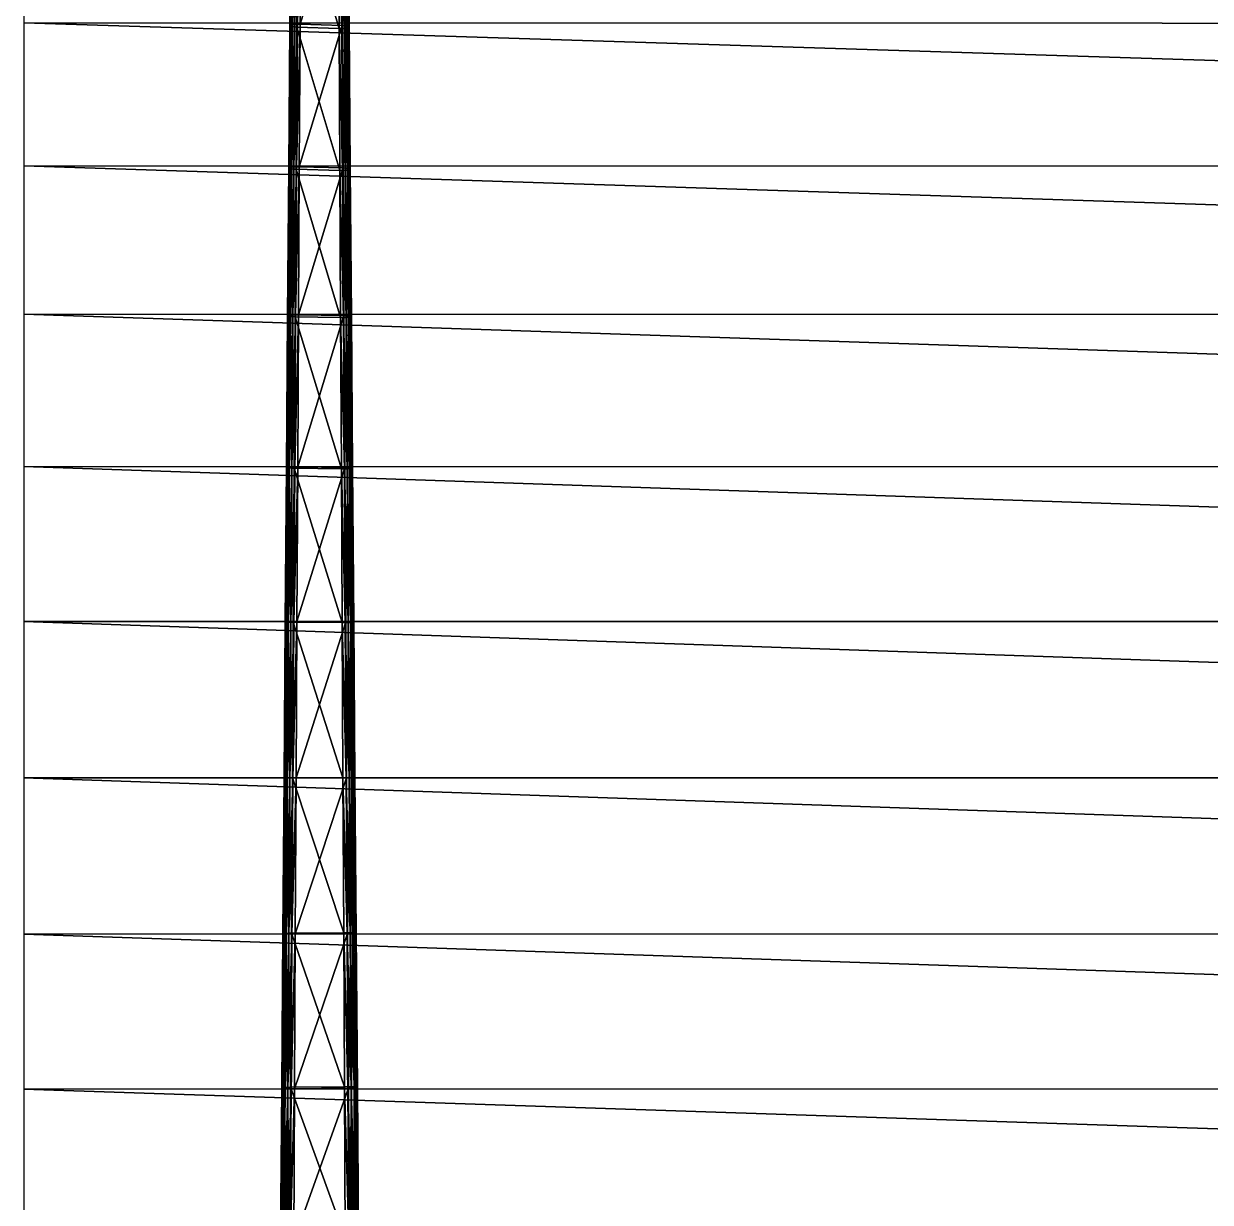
# Model space of a CAD drawing. Header units: inches. Extents: x -3.31 to 3.34, y -4.01 to 4.01.
# Drawn here: x -3.307 to -1.575, y 1.43 to 3.151 of the extents above; entities that cross this region are included whole.
import ezdxf

# ---------------------------------------------------------------- set-up
doc = ezdxf.new("R2010")
doc.units = ezdxf.units.IN
doc.header["$MEASUREMENT"] = 0
doc.layers.get('0').update_dxf_attribs({"color": 234, "true_color": 0xb11a58})

msp = doc.modelspace()

# ---------------------------------------------------------------- meshes
at = {"color": 154, "true_color": 0x1c59b1}
mesh = msp.add_polyface(dxfattribs=at)
corners = [(-3.3069, -4.0116, 3.8572), (-3.3069, -2.9433, 4.1809), (-3.3069, -1.1558, 4.1866), (-3.3069, -0.7468, 4.1121), (-3.3069, -0.5585, 4.0633), (-3.3069, -0.2236, 3.9421), (-3.3069, -3.1521, 4.1461), (-3.3069, -2.05, 4.2444), (-3.3069, -1.8217, 4.2414), (-3.3069, -1.3727, 4.2125), (-3.3069, -0.9466, 4.1532), (-3.3069, -0.3835, 4.0067), (3.3407, -1.5963, 2.8948), (3.3407, -2.2779, 2.9053), (3.3407, -2.5037, 2.8937), (3.3407, -2.7257, 2.8745), (3.3407, -3.7092, 2.665), (3.3407, -3.8672, 2.6002), (3.3407, -4.0072, 2.5279), (3.3407, -0.9495, 2.8161), (3.3407, -1.8222, 2.9058), (3.3407, -3.5358, 2.7221), (-3.3069, -0.1524, 3.9059), (3.3407, -0.1606, 2.5686), (-3.3069, 4.0116, 3.8572), (-3.3069, 3.7125, 3.9958), (-3.3069, 3.5386, 4.0536), (-3.3069, 2.9433, 4.1809), (-3.3069, 0.7468, 4.1121), (-3.3069, 3.3512, 4.1036), (-3.3069, 2.7268, 4.2082), (-3.3069, 2.05, 4.2444), (-3.3069, 1.8217, 4.2414), (-3.3069, 1.5953, 4.2307), (-3.3069, 0.3835, 4.0067), (3.3407, 0.231, 2.6046), (3.3407, 1.158, 2.8499), (3.3407, 1.5963, 2.8948), (3.3407, 2.0501, 2.9094), (3.3407, 2.5037, 2.8937), (3.3407, 2.7257, 2.8745), (3.3407, 2.9418, 2.8478), (3.3407, 3.3488, 2.7716), (3.3407, 3.7092, 2.665), (3.3407, 3.8672, 2.6002), (3.3407, 4.0072, 2.5279), (3.3407, 0.3895, 2.669), (3.3407, 0.5633, 2.7257), (3.3407, 0.7506, 2.7747), (3.3407, 0.9495, 2.8161), (3.3407, 1.8222, 2.9058), (-3.3069, 0.1524, 3.9059), (3.3407, 0.1606, 2.5686), (-3.3069, -3.871, 3.9303), (-3.3069, -3.7125, 3.9958), (-3.3069, -3.5386, 4.0536), (-3.3069, -3.3512, 4.1036), (3.3407, -3.3488, 2.7716), (3.3407, -3.1501, 2.8135), (3.3407, -2.9418, 2.8478), (-3.3069, -2.7268, 4.2082), (-3.3069, -2.5045, 4.2278), (-3.3069, -2.2782, 4.2399), (3.3407, -2.0501, 2.9094), (-3.3069, -1.5953, 4.2307), (3.3407, -1.3743, 2.8761), (3.3407, -1.158, 2.8499), (3.3407, -0.7506, 2.7747), (3.3407, -0.5633, 2.7257), (3.3407, -0.3895, 2.669), (3.3407, -0.231, 2.6046), (-3.3069, 3.871, 3.9303), (3.3407, 3.5358, 2.7221), (-3.3069, 3.1521, 4.1461), (3.3407, 3.1501, 2.8135), (-3.3069, 2.5045, 4.2278), (-3.3069, 2.2782, 4.2399), (3.3407, 2.2779, 2.9053), (-3.3069, 1.3727, 4.2125), (3.3407, 1.3743, 2.8761), (-3.3069, 1.1558, 4.1866), (-3.3069, 0.9466, 4.1532), (-3.3069, 0.5585, 4.0633), (-3.3069, 0.2236, 3.9421)]
mesh.append_faces([[corners[k] for k in face] for face in [(17, 53, 0, 17), (0, 18, 17, 0), (16, 54, 53, 16), (53, 17, 16, 53), (21, 55, 54, 21), (54, 16, 21, 54), (57, 56, 55, 57), (55, 21, 57, 55), (58, 6, 56, 58), (56, 57, 58, 56), (59, 1, 6, 59), (6, 58, 59, 6), (15, 60, 1, 15), (1, 59, 15, 1), (14, 61, 60, 14), (60, 15, 14, 60), (13, 62, 61, 13), (61, 14, 13, 61), (63, 7, 62, 63), (62, 13, 63, 62), (20, 8, 7, 20), (7, 63, 20, 7), (12, 64, 8, 12), (8, 20, 12, 8), (65, 9, 64, 65), (64, 12, 65, 64), (66, 2, 9, 66), (9, 65, 66, 9), (19, 10, 2, 19), (2, 66, 19, 2), (67, 3, 10, 67), (10, 19, 67, 10), (68, 4, 3, 68), (3, 67, 68, 3), (69, 11, 4, 69), (4, 68, 69, 4), (70, 5, 11, 70), (11, 69, 70, 11), (23, 22, 5, 23), (5, 70, 23, 5), (44, 45, 24, 44), (24, 71, 44, 24), (43, 44, 71, 43), (71, 25, 43, 71), (72, 43, 25, 72), (25, 26, 72, 25), (42, 72, 26, 42), (26, 29, 42, 26), (74, 42, 29, 74), (29, 73, 74, 29), (41, 74, 73, 41), (73, 27, 41, 73), (40, 41, 27, 40), (27, 30, 40, 27), (39, 40, 30, 39), (30, 75, 39, 30), (77, 39, 75, 77), (75, 76, 77, 75), (38, 77, 76, 38), (76, 31, 38, 76), (50, 38, 31, 50), (31, 32, 50, 31), (37, 50, 32, 37), (32, 33, 37, 32), (79, 37, 33, 79), (33, 78, 79, 33), (36, 79, 78, 36), (78, 80, 36, 78), (49, 36, 80, 49), (80, 81, 49, 80), (48, 49, 81, 48), (81, 28, 48, 81), (47, 48, 28, 47), (28, 82, 47, 28), (46, 47, 82, 46), (82, 34, 46, 82), (35, 46, 34, 35), (34, 83, 35, 34), (52, 35, 83, 52), (83, 51, 52, 83)]], dxfattribs={"vtx2": -1, "vtx3": -1, "color": 154})
at = {"color": 61, "true_color": 0xd6e499}
mesh = msp.add_polyface(dxfattribs=at)
corners = [(-2.8373, 3.3418, 3.9874), (-2.8351, 3.3424, 3.9903), (-2.8334, 3.1449, 4.031), (-2.8338, 3.3433, 3.9937), (-2.8321, 3.1456, 4.0346), (-2.8337, 3.3441, 3.9974), (-2.832, 3.1463, 4.0384), (-2.8348, 3.3449, 4.0009), (-2.8331, 3.147, 4.0421), (-2.8369, 3.3456, 4.0039), (-2.8353, 3.1476, 4.0453), (-2.8399, 3.3462, 4.0061), (-2.8384, 3.148, 4.0476), (-2.8435, 3.3464, 4.0073), (-2.8421, 3.1483, 4.0489), (-2.844, 3.341, 3.9843), (-2.8478, 3.341, 3.9843), (-2.8489, 3.5266, 3.9365), (-2.8404, 3.3413, 3.9853), (-2.8453, 3.5265, 3.9364), (-2.8419, 3.5268, 3.9374), (-2.8389, 3.5274, 3.9394), (-2.8367, 3.5282, 3.9421), (-2.8355, 3.5292, 3.9454), (-2.8354, 3.5302, 3.9488), (-2.8365, 3.5311, 3.9521), (-2.8385, 3.532, 3.955), (-2.9062, 3.3489, 4.0179), (-2.9098, 3.3487, 4.0169), (-2.9113, 3.1501, 4.059), (-2.9129, 3.3482, 4.0148), (-2.9145, 3.1497, 4.0568), (-2.9152, 3.3475, 4.0119), (-2.9169, 3.1492, 4.0537), (-2.9164, 3.3467, 4.0085), (-2.9182, 3.1485, 4.0501), (-2.9165, 3.3459, 4.0048), (-2.9183, 3.1478, 4.0462), (-2.9155, 3.345, 4.0013), (-2.9171, 3.1471, 4.0426), (-2.9133, 3.3443, 3.9983), (-2.9149, 3.1465, 4.0394), (-2.9103, 3.3438, 3.9961), (-2.9118, 3.1461, 4.0371), (-2.9148, 3.5322, 3.9558), (-2.9138, 3.5313, 3.9525), (-2.9117, 3.5304, 3.9497), (-2.9025, 3.3489, 4.0178), (-2.9036, 3.1503, 4.06), (-2.9068, 3.3435, 3.9949), (-2.8466, 3.1438, 4.0247), (-2.9055, 3.5295, 3.9465), (-2.9075, 3.1503, 4.0601), (-2.9081, 3.1458, 4.0358), (-2.9089, 3.5298, 3.9476)]
mesh.append_faces([[corners[k] for k in face] for face in [(0, 1, 2, 0), (1, 3, 4, 1), (3, 5, 6, 3), (5, 7, 8, 5), (7, 9, 10, 7), (9, 11, 12, 9), (11, 13, 14, 11), (15, 16, 17, 15), (18, 15, 19, 18), (0, 18, 20, 0), (1, 0, 21, 1), (3, 1, 22, 3), (5, 3, 23, 5), (7, 5, 24, 7), (9, 7, 25, 9), (11, 9, 26, 11), (27, 28, 29, 27), (28, 30, 31, 28), (30, 32, 33, 30), (32, 34, 35, 32), (34, 36, 37, 34), (36, 38, 39, 36), (38, 40, 41, 38), (40, 42, 43, 40), (38, 36, 44, 38), (40, 38, 45, 40), (42, 40, 46, 42), (13, 47, 48, 13), (49, 16, 50, 49), (16, 49, 51, 16), (47, 27, 52, 47), (42, 49, 53, 42), (49, 42, 54, 49)]], dxfattribs={"vtx2": -1, "vtx3": -1, "color": 61})
mesh = msp.add_polyface(dxfattribs=at)
corners = [(-2.8384, 3.148, 4.0476), (-2.8421, 3.1483, 4.0489), (-2.8408, 2.9403, 4.083), (-2.8478, 3.341, 3.9843), (-2.844, 3.341, 3.9843), (-2.8427, 3.1438, 4.0246), (-2.8466, 3.1438, 4.0247), (-2.8404, 3.3413, 3.9853), (-2.839, 3.144, 4.0257), (-2.8373, 3.3418, 3.9874), (-2.8358, 3.1444, 4.0279), (-2.8334, 3.1449, 4.031), (-2.8321, 3.1456, 4.0346), (-2.8351, 3.3424, 3.9903), (-2.832, 3.1463, 4.0384), (-2.8338, 3.3433, 3.9937), (-2.8331, 3.147, 4.0421), (-2.8337, 3.3441, 3.9974), (-2.8353, 3.1476, 4.0453), (-2.8348, 3.3449, 4.0009), (-2.8369, 3.3456, 4.0039), (-2.8399, 3.3462, 4.0061), (-2.9075, 3.1503, 4.0601), (-2.9113, 3.1501, 4.059), (-2.9127, 2.9418, 4.0935), (-2.9145, 3.1497, 4.0568), (-2.9161, 2.9415, 4.0912), (-2.9169, 3.1492, 4.0537), (-2.9185, 2.9411, 4.088), (-2.9182, 3.1485, 4.0501), (-2.9199, 2.9405, 4.0842), (-2.9183, 3.1478, 4.0462), (-2.92, 2.9399, 4.0802), (-2.9062, 3.3489, 4.0179), (-2.9098, 3.3487, 4.0169), (-2.9129, 3.3482, 4.0148), (-2.9152, 3.3475, 4.0119), (-2.9164, 3.3467, 4.0085), (-2.9171, 3.1471, 4.0426), (-2.9165, 3.3459, 4.0048), (-2.9149, 3.1465, 4.0394), (-2.9155, 3.345, 4.0013), (-2.9118, 3.1461, 4.0371), (-2.9133, 3.3443, 3.9983), (-2.9036, 3.1503, 4.06), (-2.9048, 2.942, 4.0945), (-2.8435, 3.3464, 4.0073), (-2.9081, 3.1458, 4.0358), (-2.9068, 3.3435, 3.9949), (-2.9088, 2.942, 4.0946), (-2.9025, 3.3489, 4.0178), (-2.9103, 3.3438, 3.9961)]
mesh.append_faces([[corners[k] for k in face] for face in [(0, 1, 2, 0), (3, 4, 5, 3), (5, 6, 3, 5), (4, 7, 8, 4), (8, 5, 4, 8), (7, 9, 10, 7), (10, 8, 7, 10), (11, 10, 9, 11), (12, 11, 13, 12), (14, 12, 15, 14), (16, 14, 17, 16), (18, 16, 19, 18), (0, 18, 20, 0), (1, 0, 21, 1), (22, 23, 24, 22), (23, 25, 26, 23), (25, 27, 28, 25), (27, 29, 30, 27), (29, 31, 32, 29), (23, 22, 33, 23), (25, 23, 34, 25), (27, 25, 35, 27), (29, 27, 36, 29), (31, 29, 37, 31), (38, 31, 39, 38), (40, 38, 41, 40), (42, 40, 43, 42), (1, 44, 45, 1), (44, 1, 46, 44), (6, 47, 48, 6), (44, 22, 49, 44), (22, 44, 50, 22), (47, 42, 51, 47)]], dxfattribs={"vtx2": -1, "vtx3": -1, "color": 61})
mesh = msp.add_polyface(dxfattribs=at)
corners = [(-2.8455, 2.9367, 4.0576), (-2.8414, 2.9367, 4.0575), (-2.8401, 2.7219, 4.083), (-2.8375, 2.9369, 4.0587), (-2.8361, 2.722, 4.0842), (-2.8342, 2.9372, 4.061), (-2.8326, 2.7222, 4.0866), (-2.8317, 2.9377, 4.0642), (-2.8301, 2.7226, 4.0899), (-2.8304, 2.9382, 4.068), (-2.8286, 2.723, 4.0939), (-2.8303, 2.9388, 4.072), (-2.8285, 2.7234, 4.0981), (-2.8314, 2.9393, 4.0759), (-2.8298, 2.7238, 4.1021), (-2.8337, 2.9398, 4.0792), (-2.8322, 2.7242, 4.1056), (-2.837, 2.9401, 4.0816), (-2.8355, 2.7245, 4.1081), (-2.8408, 2.9403, 4.083), (-2.8395, 2.7246, 4.1095), (-2.8466, 3.1438, 4.0247), (-2.8427, 3.1438, 4.0246), (-2.839, 3.144, 4.0257), (-2.9088, 2.942, 4.0946), (-2.9127, 2.9418, 4.0935), (-2.9142, 2.7257, 4.1205), (-2.9101, 2.7259, 4.1217), (-2.9161, 2.9415, 4.0912), (-2.9176, 2.7255, 4.1181), (-2.9185, 2.9411, 4.088), (-2.9202, 2.7251, 4.1148), (-2.9199, 2.9405, 4.0842), (-2.9216, 2.7247, 4.1108), (-2.92, 2.9399, 4.0802), (-2.9217, 2.7243, 4.1066), (-2.9188, 2.9394, 4.0763), (-2.9205, 2.7239, 4.1026), (-2.9165, 2.9389, 4.073), (-2.9181, 2.7235, 4.0991), (-2.9133, 2.9386, 4.0706), (-2.9147, 2.7233, 4.0966), (-2.9048, 2.942, 4.0945), (-2.9059, 2.7258, 4.1216), (-2.9094, 2.9384, 4.0692), (-2.8444, 2.7219, 4.0831), (-2.9108, 2.7231, 4.0952)]
mesh.append_faces([[corners[k] for k in face] for face in [(0, 1, 2, 0), (1, 3, 4, 1), (3, 5, 6, 3), (5, 7, 8, 5), (7, 9, 10, 7), (9, 11, 12, 9), (11, 13, 14, 11), (13, 15, 16, 13), (15, 17, 18, 15), (17, 19, 20, 17), (1, 0, 21, 1), (3, 1, 22, 3), (5, 3, 23, 5), (24, 25, 26, 24), (26, 27, 24, 26), (25, 28, 29, 25), (29, 26, 25, 29), (28, 30, 31, 28), (31, 29, 28, 31), (30, 32, 33, 30), (33, 31, 30, 33), (32, 34, 35, 32), (35, 33, 32, 35), (34, 36, 37, 34), (36, 38, 39, 36), (38, 40, 41, 38), (19, 42, 43, 19), (43, 20, 19, 43), (44, 0, 45, 44), (42, 24, 27, 42), (27, 43, 42, 27), (40, 44, 46, 40)]], dxfattribs={"vtx2": -1, "vtx3": -1, "color": 61})
mesh = msp.add_polyface(dxfattribs=at)
corners = [(-2.8466, 3.1438, 4.0247), (-2.8427, 3.1438, 4.0246), (-2.8414, 2.9367, 4.0575), (-2.839, 3.144, 4.0257), (-2.8375, 2.9369, 4.0587), (-2.8358, 3.1444, 4.0279), (-2.8342, 2.9372, 4.061), (-2.8334, 3.1449, 4.031), (-2.8317, 2.9377, 4.0642), (-2.8321, 3.1456, 4.0346), (-2.8304, 2.9382, 4.068), (-2.832, 3.1463, 4.0384), (-2.8303, 2.9388, 4.072), (-2.8331, 3.147, 4.0421), (-2.8314, 2.9393, 4.0759), (-2.8353, 3.1476, 4.0453), (-2.8337, 2.9398, 4.0792), (-2.8384, 3.148, 4.0476), (-2.837, 2.9401, 4.0816), (-2.8408, 2.9403, 4.083), (-2.9127, 2.9418, 4.0935), (-2.9088, 2.942, 4.0946), (-2.9075, 3.1503, 4.0601), (-2.9161, 2.9415, 4.0912), (-2.9113, 3.1501, 4.059), (-2.9185, 2.9411, 4.088), (-2.9145, 3.1497, 4.0568), (-2.9199, 2.9405, 4.0842), (-2.9169, 3.1492, 4.0537), (-2.92, 2.9399, 4.0802), (-2.9182, 3.1485, 4.0501), (-2.9183, 3.1478, 4.0462), (-2.9171, 3.1471, 4.0426), (-2.9188, 2.9394, 4.0763), (-2.9149, 3.1465, 4.0394), (-2.9165, 2.9389, 4.073), (-2.9118, 3.1461, 4.0371), (-2.9133, 2.9386, 4.0706), (-2.9048, 2.942, 4.0945), (-2.8421, 3.1483, 4.0489), (-2.9081, 3.1458, 4.0358), (-2.8455, 2.9367, 4.0576), (-2.9094, 2.9384, 4.0692), (-2.9036, 3.1503, 4.06)]
mesh.append_faces([[corners[k] for k in face] for face in [(0, 1, 2, 0), (1, 3, 4, 1), (3, 5, 6, 3), (5, 7, 8, 5), (8, 6, 5, 8), (7, 9, 10, 7), (10, 8, 7, 10), (9, 11, 12, 9), (12, 10, 9, 12), (11, 13, 14, 11), (14, 12, 11, 14), (13, 15, 16, 13), (16, 14, 13, 16), (15, 17, 18, 15), (18, 16, 15, 18), (19, 18, 17, 19), (20, 21, 22, 20), (23, 20, 24, 23), (25, 23, 26, 25), (27, 25, 28, 27), (29, 27, 30, 29), (31, 32, 33, 31), (33, 29, 31, 33), (32, 34, 35, 32), (35, 33, 32, 35), (34, 36, 37, 34), (37, 35, 34, 37), (38, 19, 39, 38), (40, 0, 41, 40), (41, 42, 40, 41), (21, 38, 43, 21), (36, 40, 42, 36), (42, 37, 36, 42)]], dxfattribs={"vtx2": -1, "vtx3": -1, "color": 61})
mesh = msp.add_polyface(dxfattribs=at)
corners = [(-2.8301, 2.7226, 4.0899), (-2.8286, 2.723, 4.0939), (-2.8269, 2.5019, 4.1123), (-2.8285, 2.7234, 4.0981), (-2.8268, 2.5022, 4.1167), (-2.8298, 2.7238, 4.1021), (-2.8281, 2.5025, 4.1208), (-2.8322, 2.7242, 4.1056), (-2.8306, 2.5027, 4.1244), (-2.8355, 2.7245, 4.1081), (-2.834, 2.5029, 4.1271), (-2.8395, 2.7246, 4.1095), (-2.8382, 2.503, 4.1285), (-2.8401, 2.7219, 4.083), (-2.8444, 2.7219, 4.0831), (-2.8455, 2.9367, 4.0576), (-2.8361, 2.722, 4.0842), (-2.8414, 2.9367, 4.0575), (-2.8326, 2.7222, 4.0866), (-2.8375, 2.9369, 4.0587), (-2.8342, 2.9372, 4.061), (-2.8317, 2.9377, 4.0642), (-2.8304, 2.9382, 4.068), (-2.8303, 2.9388, 4.072), (-2.8314, 2.9393, 4.0759), (-2.8337, 2.9398, 4.0792), (-2.837, 2.9401, 4.0816), (-2.9101, 2.7259, 4.1217), (-2.9142, 2.7257, 4.1205), (-2.9156, 2.5038, 4.14), (-2.9176, 2.7255, 4.1181), (-2.9192, 2.5036, 4.1375), (-2.9202, 2.7251, 4.1148), (-2.9219, 2.5034, 4.134), (-2.9216, 2.7247, 4.1108), (-2.9233, 2.5031, 4.1299), (-2.9217, 2.7243, 4.1066), (-2.9234, 2.5028, 4.1255), (-2.9205, 2.7239, 4.1026), (-2.9222, 2.5025, 4.1213), (-2.9181, 2.7235, 4.0991), (-2.9197, 2.5023, 4.1177), (-2.9147, 2.7233, 4.0966), (-2.9162, 2.5021, 4.1151), (-2.92, 2.9399, 4.0802), (-2.9188, 2.9394, 4.0763), (-2.9165, 2.9389, 4.073), (-2.9059, 2.7258, 4.1216), (-2.907, 2.5038, 4.1411), (-2.9108, 2.7231, 4.0952), (-2.8432, 2.5011, 4.1011), (-2.9094, 2.9384, 4.0692), (-2.9114, 2.5038, 4.1412), (-2.9121, 2.502, 4.1136), (-2.9133, 2.9386, 4.0706)]
mesh.append_faces([[corners[k] for k in face] for face in [(0, 1, 2, 0), (1, 3, 4, 1), (3, 5, 6, 3), (5, 7, 8, 5), (7, 9, 10, 7), (9, 11, 12, 9), (13, 14, 15, 13), (16, 13, 17, 16), (18, 16, 19, 18), (0, 18, 20, 0), (1, 0, 21, 1), (3, 1, 22, 3), (5, 3, 23, 5), (7, 5, 24, 7), (9, 7, 25, 9), (11, 9, 26, 11), (27, 28, 29, 27), (28, 30, 31, 28), (30, 32, 33, 30), (32, 34, 35, 32), (34, 36, 37, 34), (36, 38, 39, 36), (38, 40, 41, 38), (40, 42, 43, 40), (38, 36, 44, 38), (40, 38, 45, 40), (42, 40, 46, 42), (11, 47, 48, 11), (49, 14, 50, 49), (14, 49, 51, 14), (47, 27, 52, 47), (42, 49, 53, 42), (49, 42, 54, 49)]], dxfattribs={"vtx2": -1, "vtx3": -1, "color": 61})
mesh = msp.add_polyface(dxfattribs=at)
corners = [(-0.9973, 2.05, 3.7667), (-0.9935, 2.05, 3.7693), (-0.992, 2.2779, 3.7649), (-0.9957, 2.2778, 3.7623), (-0.9985, 2.2777, 3.7587), (-1.0002, 2.05, 3.7629), (-1, 2.2775, 3.7544), (-1.0017, 2.05, 3.7585), (-1.0001, 2.2774, 3.7499), (-1.0018, 2.05, 3.7538), (-0.9988, 2.2772, 3.7456), (-1.0005, 2.05, 3.7493), (-0.9962, 2.2771, 3.7418), (-0.9978, 2.05, 3.7455), (-0.9926, 2.277, 3.7391), (-0.9941, 2.05, 3.7426), (-0.9942, 2.5036, 3.7505), (-0.9968, 2.5034, 3.747), (-0.9983, 2.5031, 3.7429), (-0.9984, 2.5028, 3.7385), (-0.9971, 2.5025, 3.7343), (-0.9946, 2.5023, 3.7307), (-0.9926, 2.7255, 3.7311), (-0.9952, 2.7251, 3.7277), (-0.9966, 2.7247, 3.7238), (-0.9967, 2.7243, 3.7196), (-0.9955, 2.7239, 3.7155), (-0.9935, 2.9411, 3.701), (-0.9948, 2.9405, 3.6972), (-0.9949, 2.9399, 3.6931), (-2.8252, 2.2769, 4.1232), (-2.8251, 2.2771, 4.1277), (-2.8234, 2.05, 4.1313)]
mesh.append_faces([[corners[k] for k in face] for face in [(0, 1, 2, 0), (3, 4, 5, 3), (5, 0, 3, 5), (4, 6, 7, 4), (7, 5, 4, 7), (6, 8, 9, 6), (8, 10, 11, 8), (10, 12, 13, 10), (12, 14, 15, 12), (16, 17, 4, 16), (4, 3, 16, 4), (17, 18, 6, 17), (6, 4, 17, 6), (18, 19, 8, 18), (8, 6, 18, 8), (19, 20, 10, 19), (10, 8, 19, 10), (20, 21, 12, 20), (12, 10, 20, 12), (17, 16, 22, 17), (23, 24, 18, 23), (18, 17, 23, 18), (24, 25, 19, 24), (19, 18, 24, 19), (25, 26, 20, 25), (20, 19, 25, 20), (21, 20, 26, 21), (24, 23, 27, 24), (28, 29, 25, 28), (25, 24, 28, 25), (26, 25, 29, 26), (30, 31, 32, 30)]], dxfattribs={"vtx2": -1, "vtx3": -1, "color": 61})
mesh = msp.add_polyface(dxfattribs=at)
corners = [(-2.8444, 2.7219, 4.0831), (-2.8401, 2.7219, 4.083), (-2.8388, 2.5011, 4.101), (-2.8432, 2.5011, 4.1011), (-2.8361, 2.722, 4.0842), (-2.8346, 2.5012, 4.1022), (-2.8326, 2.7222, 4.0866), (-2.831, 2.5014, 4.1047), (-2.8301, 2.7226, 4.0899), (-2.8284, 2.5016, 4.1082), (-2.8269, 2.5019, 4.1123), (-2.8268, 2.5022, 4.1167), (-2.8286, 2.723, 4.0939), (-2.8281, 2.5025, 4.1208), (-2.8285, 2.7234, 4.0981), (-2.8306, 2.5027, 4.1244), (-2.8298, 2.7238, 4.1021), (-2.834, 2.5029, 4.1271), (-2.8322, 2.7242, 4.1056), (-2.8382, 2.503, 4.1285), (-2.8355, 2.7245, 4.1081), (-2.9114, 2.5038, 4.1412), (-2.9156, 2.5038, 4.14), (-2.9171, 2.2779, 4.1519), (-2.9192, 2.5036, 4.1375), (-2.9208, 2.2778, 4.1494), (-2.9219, 2.5034, 4.134), (-2.9235, 2.2777, 4.1458), (-2.9233, 2.5031, 4.1299), (-2.925, 2.2775, 4.1415), (-2.9101, 2.7259, 4.1217), (-2.9142, 2.7257, 4.1205), (-2.9176, 2.7255, 4.1181), (-2.9202, 2.7251, 4.1148), (-2.9234, 2.5028, 4.1255), (-2.9216, 2.7247, 4.1108), (-2.9222, 2.5025, 4.1213), (-2.9217, 2.7243, 4.1066), (-2.9197, 2.5023, 4.1177), (-2.9205, 2.7239, 4.1026), (-2.9162, 2.5021, 4.1151), (-2.9181, 2.7235, 4.0991), (-2.907, 2.5038, 4.1411), (-2.9082, 2.2779, 4.1531), (-2.8395, 2.7246, 4.1095), (-2.9121, 2.502, 4.1136), (-2.9108, 2.7231, 4.0952), (-2.9127, 2.2779, 4.1532), (-2.9059, 2.7258, 4.1216), (-2.9147, 2.7233, 4.0966)]
mesh.append_faces([[corners[k] for k in face] for face in [(0, 1, 2, 0), (2, 3, 0, 2), (1, 4, 5, 1), (5, 2, 1, 5), (4, 6, 7, 4), (7, 5, 4, 7), (6, 8, 9, 6), (9, 7, 6, 9), (10, 9, 8, 10), (11, 10, 12, 11), (13, 11, 14, 13), (15, 13, 16, 15), (17, 15, 18, 17), (19, 17, 20, 19), (21, 22, 23, 21), (22, 24, 25, 22), (24, 26, 27, 24), (26, 28, 29, 26), (22, 21, 30, 22), (24, 22, 31, 24), (26, 24, 32, 26), (28, 26, 33, 28), (34, 28, 35, 34), (36, 34, 37, 36), (38, 36, 39, 38), (40, 38, 41, 40), (19, 42, 43, 19), (42, 19, 44, 42), (3, 45, 46, 3), (42, 21, 47, 42), (21, 42, 48, 21), (45, 40, 49, 45)]], dxfattribs={"vtx2": -1, "vtx3": -1, "color": 61})
mesh = msp.add_polyface(dxfattribs=at)
corners = [(-2.8375, 2.2765, 4.1114), (-2.8332, 2.2766, 4.1127), (-2.8318, 2.05, 4.1158), (-2.8295, 2.2767, 4.1153), (-2.8279, 2.05, 4.1185), (-2.8267, 2.2768, 4.1189), (-2.825, 2.05, 4.1222), (-2.8252, 2.2769, 4.1232), (-2.8235, 2.05, 4.1266), (-2.8251, 2.2771, 4.1277), (-2.8264, 2.2772, 4.1321), (-2.8247, 2.05, 4.1358), (-2.829, 2.2773, 4.1358), (-2.8274, 2.05, 4.1397), (-2.8326, 2.2774, 4.1386), (-2.8311, 2.05, 4.1425), (-2.8369, 2.2775, 4.1401), (-2.8355, 2.05, 4.1441), (-2.8388, 2.5011, 4.101), (-2.8346, 2.5012, 4.1022), (-2.831, 2.5014, 4.1047), (-2.9082, 2.2779, 4.1531), (-2.9127, 2.2779, 4.1532), (-2.914, 2.05, 4.1577), (-2.9093, 2.05, 4.1576), (-2.9171, 2.2779, 4.1519), (-2.9185, 2.05, 4.1564), (-2.9208, 2.2778, 4.1494), (-2.9224, 2.05, 4.1537), (-2.9235, 2.2777, 4.1458), (-2.9252, 2.05, 4.15), (-2.925, 2.2775, 4.1415), (-2.9268, 2.05, 4.1455), (-2.9252, 2.2774, 4.1369), (-2.9269, 2.05, 4.1409), (-2.9239, 2.2772, 4.1326), (-2.9255, 2.05, 4.1364), (-2.9213, 2.2771, 4.1289), (-2.9229, 2.05, 4.1325), (-2.9177, 2.277, 4.1261), (-2.9191, 2.05, 4.1296), (-2.8421, 2.2765, 4.1116), (-2.8363, 2.05, 4.1145), (-2.8432, 2.5011, 4.1011), (-2.9134, 2.277, 4.1246), (-2.8409, 2.05, 4.1146), (-2.9121, 2.502, 4.1136), (-2.9147, 2.05, 4.1281)]
mesh.append_faces([[corners[k] for k in face] for face in [(0, 1, 2, 0), (1, 3, 4, 1), (3, 5, 6, 3), (5, 7, 8, 5), (9, 10, 11, 9), (10, 12, 13, 10), (12, 14, 15, 12), (14, 16, 17, 14), (1, 0, 18, 1), (3, 1, 19, 3), (5, 3, 20, 5), (21, 22, 23, 21), (23, 24, 21, 23), (22, 25, 26, 22), (26, 23, 22, 26), (25, 27, 28, 25), (28, 26, 25, 28), (27, 29, 30, 27), (30, 28, 27, 30), (29, 31, 32, 29), (32, 30, 29, 32), (31, 33, 34, 31), (34, 32, 31, 34), (33, 35, 36, 33), (35, 37, 38, 35), (37, 39, 40, 37), (41, 0, 42, 41), (0, 41, 43, 0), (16, 21, 24, 16), (44, 41, 45, 44), (41, 44, 46, 41), (39, 44, 47, 39)]], dxfattribs={"vtx2": -1, "vtx3": -1, "color": 61})
mesh = msp.add_polyface(dxfattribs=at)
corners = [(-2.8388, 2.5011, 4.101), (-2.8346, 2.5012, 4.1022), (-2.8332, 2.2766, 4.1127), (-2.831, 2.5014, 4.1047), (-2.8295, 2.2767, 4.1153), (-2.8284, 2.5016, 4.1082), (-2.8267, 2.2768, 4.1189), (-2.8269, 2.5019, 4.1123), (-2.8252, 2.2769, 4.1232), (-2.8268, 2.5022, 4.1167), (-2.8251, 2.2771, 4.1277), (-2.8281, 2.5025, 4.1208), (-2.8264, 2.2772, 4.1321), (-2.8306, 2.5027, 4.1244), (-2.829, 2.2773, 4.1358), (-2.834, 2.5029, 4.1271), (-2.8326, 2.2774, 4.1386), (-2.8382, 2.503, 4.1285), (-2.8369, 2.2775, 4.1401), (-2.9171, 2.2779, 4.1519), (-2.9127, 2.2779, 4.1532), (-2.9114, 2.5038, 4.1412), (-2.9208, 2.2778, 4.1494), (-2.9156, 2.5038, 4.14), (-2.9235, 2.2777, 4.1458), (-2.9192, 2.5036, 4.1375), (-2.925, 2.2775, 4.1415), (-2.9219, 2.5034, 4.134), (-2.9233, 2.5031, 4.1299), (-2.9234, 2.5028, 4.1255), (-2.9252, 2.2774, 4.1369), (-2.9222, 2.5025, 4.1213), (-2.9239, 2.2772, 4.1326), (-2.9197, 2.5023, 4.1177), (-2.9213, 2.2771, 4.1289), (-2.9162, 2.5021, 4.1151), (-2.9177, 2.277, 4.1261), (-2.8432, 2.5011, 4.1011), (-2.8375, 2.2765, 4.1114), (-2.9082, 2.2779, 4.1531), (-2.9121, 2.502, 4.1136), (-2.8421, 2.2765, 4.1116), (-2.907, 2.5038, 4.1411), (-2.9134, 2.277, 4.1246)]
mesh.append_faces([[corners[k] for k in face] for face in [(0, 1, 2, 0), (1, 3, 4, 1), (3, 5, 6, 3), (5, 7, 8, 5), (8, 6, 5, 8), (7, 9, 10, 7), (10, 8, 7, 10), (9, 11, 12, 9), (12, 10, 9, 12), (11, 13, 14, 11), (14, 12, 11, 14), (13, 15, 16, 13), (16, 14, 13, 16), (15, 17, 18, 15), (18, 16, 15, 18), (19, 20, 21, 19), (22, 19, 23, 22), (24, 22, 25, 24), (26, 24, 27, 26), (28, 29, 30, 28), (30, 26, 28, 30), (29, 31, 32, 29), (32, 30, 29, 32), (31, 33, 34, 31), (34, 32, 31, 34), (33, 35, 36, 33), (36, 34, 33, 36), (37, 0, 38, 37), (39, 18, 17, 39), (40, 37, 41, 40), (20, 39, 42, 20), (35, 40, 43, 35), (43, 36, 35, 43)]], dxfattribs={"vtx2": -1, "vtx3": -1, "color": 61})
mesh = msp.add_polyface(dxfattribs=at)
corners = [(-2.8409, 2.05, 4.1146), (-2.8363, 2.05, 4.1145), (-2.835, 1.8235, 4.11), (-2.8318, 2.05, 4.1158), (-2.8303, 1.8235, 4.1114), (-2.8279, 2.05, 4.1185), (-2.8263, 1.8234, 4.1141), (-2.825, 2.05, 4.1222), (-2.8234, 1.8233, 4.118), (-2.8235, 2.05, 4.1266), (-2.8218, 1.8231, 4.1226), (-2.8234, 2.05, 4.1313), (-2.8216, 1.8229, 4.1274), (-2.8247, 2.05, 4.1358), (-2.823, 1.8228, 4.1321), (-2.8274, 2.05, 4.1397), (-2.8258, 1.8227, 4.1361), (-2.8311, 2.05, 4.1425), (-2.8296, 1.8226, 4.139), (-2.8375, 2.2765, 4.1114), (-2.8332, 2.2766, 4.1127), (-2.8295, 2.2767, 4.1153), (-2.8267, 2.2768, 4.1189), (-2.8252, 2.2769, 4.1232), (-2.8251, 2.2771, 4.1277), (-2.8264, 2.2772, 4.1321), (-2.829, 2.2773, 4.1358), (-2.8355, 2.05, 4.1441), (-2.8326, 2.2774, 4.1386), (-2.9252, 2.05, 4.15), (-2.9268, 2.05, 4.1455), (-2.9285, 1.8225, 4.1421), (-2.9269, 2.05, 4.1409), (-2.9286, 1.8226, 4.1373), (-2.9255, 2.05, 4.1364), (-2.9272, 1.8228, 4.1326), (-2.9229, 2.05, 4.1325), (-2.9245, 1.8229, 4.1286), (-2.9191, 2.05, 4.1296), (-2.9206, 1.823, 4.1257), (-2.9252, 2.2774, 4.1369), (-2.9239, 2.2772, 4.1326), (-2.9213, 2.2771, 4.1289), (-2.8342, 1.8225, 4.1406), (-2.8421, 2.2765, 4.1116), (-2.9093, 2.05, 4.1576), (-2.8369, 2.2775, 4.1401), (-2.9147, 2.05, 4.1281), (-2.8398, 1.8235, 4.1101), (-2.9134, 2.277, 4.1246), (-2.916, 1.8231, 4.1241), (-2.9177, 2.277, 4.1261)]
mesh.append_faces([[corners[k] for k in face] for face in [(0, 1, 2, 0), (1, 3, 4, 1), (3, 5, 6, 3), (5, 7, 8, 5), (7, 9, 10, 7), (9, 11, 12, 9), (11, 13, 14, 11), (13, 15, 16, 13), (15, 17, 18, 15), (3, 1, 19, 3), (5, 3, 20, 5), (7, 5, 21, 7), (9, 7, 22, 9), (11, 9, 23, 11), (13, 11, 24, 13), (15, 13, 25, 15), (17, 15, 26, 17), (27, 17, 28, 27), (29, 30, 31, 29), (30, 32, 33, 30), (32, 34, 35, 32), (34, 36, 37, 34), (36, 38, 39, 36), (34, 32, 40, 34), (36, 34, 41, 36), (38, 36, 42, 38), (17, 27, 43, 17), (1, 0, 44, 1), (45, 27, 46, 45), (47, 0, 48, 47), (0, 47, 49, 0), (38, 47, 50, 38), (47, 38, 51, 47)]], dxfattribs={"vtx2": -1, "vtx3": -1, "color": 61})
mesh = msp.add_polyface(dxfattribs=at)
corners = [(-2.835, 1.8235, 4.11), (-2.8303, 1.8235, 4.1114), (-2.8289, 1.599, 4.0995), (-2.8263, 1.8234, 4.1141), (-2.8247, 1.5988, 4.1023), (-2.8234, 1.8233, 4.118), (-2.8217, 1.5985, 4.1063), (-2.8218, 1.8231, 4.1226), (-2.82, 1.5982, 4.111), (-2.8398, 1.8235, 4.1101), (-2.8409, 2.05, 4.1146), (-2.8363, 2.05, 4.1145), (-2.8318, 2.05, 4.1158), (-2.8279, 2.05, 4.1185), (-2.825, 2.05, 4.1222), (-2.8216, 1.8229, 4.1274), (-2.8235, 2.05, 4.1266), (-2.823, 1.8228, 4.1321), (-2.8234, 2.05, 4.1313), (-2.8258, 1.8227, 4.1361), (-2.8247, 2.05, 4.1358), (-2.8296, 1.8226, 4.139), (-2.8274, 2.05, 4.1397), (-2.914, 2.05, 4.1577), (-2.9185, 2.05, 4.1564), (-2.9199, 1.8221, 4.1533), (-2.9153, 1.822, 4.1547), (-2.9224, 2.05, 4.1537), (-2.9239, 1.8222, 4.1505), (-2.9252, 2.05, 4.15), (-2.9269, 1.8223, 4.1467), (-2.9285, 1.8225, 4.1421), (-2.9286, 1.8226, 4.1373), (-2.9268, 2.05, 4.1455), (-2.9272, 1.8228, 4.1326), (-2.9269, 2.05, 4.1409), (-2.9245, 1.8229, 4.1286), (-2.9255, 2.05, 4.1364), (-2.9206, 1.823, 4.1257), (-2.9229, 2.05, 4.1325), (-2.8337, 1.5991, 4.0981), (-2.8342, 1.8225, 4.1406), (-2.8311, 2.05, 4.1425), (-2.8355, 2.05, 4.1441), (-2.9093, 2.05, 4.1576), (-2.9105, 1.822, 4.1546), (-2.916, 1.8231, 4.1241), (-2.8387, 1.599, 4.0982), (-2.9147, 2.05, 4.1281), (-2.9191, 2.05, 4.1296)]
mesh.append_faces([[corners[k] for k in face] for face in [(0, 1, 2, 0), (1, 3, 4, 1), (3, 5, 6, 3), (5, 7, 8, 5), (0, 9, 10, 0), (1, 0, 11, 1), (3, 1, 12, 3), (5, 3, 13, 5), (7, 5, 14, 7), (15, 7, 16, 15), (17, 15, 18, 17), (19, 17, 20, 19), (21, 19, 22, 21), (23, 24, 25, 23), (25, 26, 23, 25), (24, 27, 28, 24), (28, 25, 24, 28), (27, 29, 30, 27), (30, 28, 27, 30), (31, 30, 29, 31), (32, 31, 33, 32), (34, 32, 35, 34), (36, 34, 37, 36), (38, 36, 39, 38), (9, 0, 40, 9), (41, 21, 42, 41), (43, 44, 45, 43), (45, 41, 43, 45), (46, 9, 47, 46), (9, 46, 48, 9), (44, 23, 26, 44), (26, 45, 44, 26), (46, 38, 49, 46)]], dxfattribs={"vtx2": -1, "vtx3": -1, "color": 61})
mesh = msp.add_polyface(dxfattribs=at)
corners = [(-2.8337, 1.5991, 4.0981), (-2.8289, 1.599, 4.0995), (-2.8274, 1.3784, 4.0801), (-2.8324, 1.3786, 4.0787), (-2.8247, 1.5988, 4.1023), (-2.8232, 1.3781, 4.0831), (-2.8217, 1.5985, 4.1063), (-2.82, 1.3777, 4.0871), (-2.82, 1.5982, 4.111), (-2.8183, 1.3772, 4.092), (-2.8199, 1.5978, 4.116), (-2.8182, 1.3767, 4.0971), (-2.8214, 1.5975, 4.1208), (-2.8197, 1.3762, 4.102), (-2.8242, 1.5972, 4.1249), (-2.8226, 1.3757, 4.1063), (-2.8282, 1.597, 4.1279), (-2.8267, 1.3754, 4.1094), (-2.8329, 1.5969, 4.1296), (-2.8316, 1.3752, 4.1111), (-2.9166, 1.596, 4.1441), (-2.9214, 1.5961, 4.1427), (-2.9228, 1.3739, 4.1245), (-2.9255, 1.5962, 4.1398), (-2.9271, 1.3742, 4.1216), (-2.9286, 1.5965, 4.1359), (-2.9302, 1.3746, 4.1175), (-2.9302, 1.5968, 4.1312), (-2.9319, 1.3751, 4.1127), (-2.9303, 1.5972, 4.1262), (-2.9321, 1.3756, 4.1076), (-2.9289, 1.5975, 4.1214), (-2.9306, 1.3761, 4.1026), (-2.9261, 1.5978, 4.1173), (-2.9276, 1.3765, 4.0984), (-2.9221, 1.598, 4.1142), (-2.9235, 1.3769, 4.0953), (-2.9153, 1.822, 4.1547), (-2.9199, 1.8221, 4.1533), (-2.9239, 1.8222, 4.1505), (-2.8387, 1.599, 4.0982), (-2.8375, 1.3786, 4.0788), (-2.9116, 1.596, 4.144), (-2.9127, 1.3737, 4.1259), (-2.8342, 1.8225, 4.1406), (-2.9174, 1.5981, 4.1126), (-2.9187, 1.377, 4.0936), (-2.9179, 1.3737, 4.126), (-2.9105, 1.822, 4.1546)]
mesh.append_faces([[corners[k] for k in face] for face in [(0, 1, 2, 0), (2, 3, 0, 2), (1, 4, 5, 1), (5, 2, 1, 5), (4, 6, 7, 4), (7, 5, 4, 7), (6, 8, 9, 6), (8, 10, 11, 8), (10, 12, 13, 10), (12, 14, 15, 12), (14, 16, 17, 14), (16, 18, 19, 16), (20, 21, 22, 20), (21, 23, 24, 21), (23, 25, 26, 23), (25, 27, 28, 25), (27, 29, 30, 27), (29, 31, 32, 29), (31, 33, 34, 31), (33, 35, 36, 33), (21, 20, 37, 21), (23, 21, 38, 23), (25, 23, 39, 25), (40, 0, 3, 40), (3, 41, 40, 3), (18, 42, 43, 18), (42, 18, 44, 42), (45, 40, 41, 45), (41, 46, 45, 41), (42, 20, 47, 42), (35, 45, 46, 35), (20, 42, 48, 20)]], dxfattribs={"vtx2": -1, "vtx3": -1, "color": 61})
mesh = msp.add_polyface(dxfattribs=at)
corners = [(-2.8289, 1.599, 4.0995), (-2.8337, 1.5991, 4.0981), (-2.835, 1.8235, 4.11), (-2.8247, 1.5988, 4.1023), (-2.8303, 1.8235, 4.1114), (-2.8217, 1.5985, 4.1063), (-2.8263, 1.8234, 4.1141), (-2.82, 1.5982, 4.111), (-2.8234, 1.8233, 4.118), (-2.8218, 1.8231, 4.1226), (-2.8216, 1.8229, 4.1274), (-2.8199, 1.5978, 4.116), (-2.823, 1.8228, 4.1321), (-2.8214, 1.5975, 4.1208), (-2.8258, 1.8227, 4.1361), (-2.8242, 1.5972, 4.1249), (-2.8296, 1.8226, 4.139), (-2.8282, 1.597, 4.1279), (-2.9153, 1.822, 4.1547), (-2.9199, 1.8221, 4.1533), (-2.9214, 1.5961, 4.1427), (-2.9239, 1.8222, 4.1505), (-2.9255, 1.5962, 4.1398), (-2.9269, 1.8223, 4.1467), (-2.9286, 1.5965, 4.1359), (-2.9285, 1.8225, 4.1421), (-2.9302, 1.5968, 4.1312), (-2.9286, 1.8226, 4.1373), (-2.9303, 1.5972, 4.1262), (-2.9272, 1.8228, 4.1326), (-2.9289, 1.5975, 4.1214), (-2.9245, 1.8229, 4.1286), (-2.9261, 1.5978, 4.1173), (-2.9206, 1.823, 4.1257), (-2.9221, 1.598, 4.1142), (-2.8387, 1.599, 4.0982), (-2.8398, 1.8235, 4.1101), (-2.8342, 1.8225, 4.1406), (-2.8329, 1.5969, 4.1296), (-2.9105, 1.822, 4.1546), (-2.9116, 1.596, 4.144), (-2.9174, 1.5981, 4.1126), (-2.916, 1.8231, 4.1241), (-2.9166, 1.596, 4.1441)]
mesh.append_faces([[corners[k] for k in face] for face in [(0, 1, 2, 0), (3, 0, 4, 3), (5, 3, 6, 5), (7, 5, 8, 7), (9, 10, 11, 9), (11, 7, 9, 11), (10, 12, 13, 10), (13, 11, 10, 13), (12, 14, 15, 12), (15, 13, 12, 15), (14, 16, 17, 14), (17, 15, 14, 17), (18, 19, 20, 18), (19, 21, 22, 19), (21, 23, 24, 21), (23, 25, 26, 23), (26, 24, 23, 26), (25, 27, 28, 25), (28, 26, 25, 28), (27, 29, 30, 27), (30, 28, 27, 30), (29, 31, 32, 29), (32, 30, 29, 32), (31, 33, 34, 31), (34, 32, 31, 34), (1, 35, 36, 1), (16, 37, 38, 16), (38, 17, 16, 38), (37, 39, 40, 37), (35, 41, 42, 35), (39, 18, 43, 39), (33, 42, 41, 33), (41, 34, 33, 41)]], dxfattribs={"vtx2": -1, "vtx3": -1, "color": 61})
mesh = msp.add_polyface(dxfattribs=at)
corners = [(-2.8324, 1.3786, 4.0787), (-2.8274, 1.3784, 4.0801), (-2.826, 1.1639, 4.0533), (-2.8232, 1.3781, 4.0831), (-2.8216, 1.1634, 4.0563), (-2.82, 1.3777, 4.0871), (-2.8184, 1.1629, 4.0605), (-2.8183, 1.3772, 4.092), (-2.8166, 1.1621, 4.0655), (-2.8182, 1.3767, 4.0971), (-2.8165, 1.1614, 4.0707), (-2.8197, 1.3762, 4.102), (-2.818, 1.1607, 4.0758), (-2.8226, 1.3757, 4.1063), (-2.821, 1.1601, 4.0801), (-2.8267, 1.3754, 4.1094), (-2.8252, 1.1596, 4.0833), (-2.8316, 1.3752, 4.1111), (-2.8303, 1.1594, 4.0851), (-2.8217, 1.5985, 4.1063), (-2.82, 1.5982, 4.111), (-2.8199, 1.5978, 4.116), (-2.8214, 1.5975, 4.1208), (-2.8242, 1.5972, 4.1249), (-2.8282, 1.597, 4.1279), (-2.9319, 1.3751, 4.1127), (-2.9321, 1.3756, 4.1076), (-2.9338, 1.1599, 4.0814), (-2.9306, 1.3761, 4.1026), (-2.9323, 1.1606, 4.0764), (-2.9276, 1.3765, 4.0984), (-2.9292, 1.1612, 4.0721), (-2.9235, 1.3769, 4.0953), (-2.925, 1.1617, 4.0689), (-2.9228, 1.3739, 4.1245), (-2.9179, 1.3737, 4.126), (-2.9166, 1.596, 4.1441), (-2.9271, 1.3742, 4.1216), (-2.9214, 1.5961, 4.1427), (-2.9302, 1.3746, 4.1175), (-2.9255, 1.5962, 4.1398), (-2.9286, 1.5965, 4.1359), (-2.9302, 1.5968, 4.1312), (-2.9303, 1.5972, 4.1262), (-2.9289, 1.5975, 4.1214), (-2.9261, 1.5978, 4.1173), (-2.8375, 1.3786, 4.0788), (-2.8311, 1.1641, 4.0518), (-2.9127, 1.3737, 4.1259), (-2.8329, 1.5969, 4.1296), (-2.9187, 1.377, 4.0936), (-2.8364, 1.1641, 4.052), (-2.92, 1.1619, 4.0671), (-2.9116, 1.596, 4.144), (-2.9221, 1.598, 4.1142)]
mesh.append_faces([[corners[k] for k in face] for face in [(0, 1, 2, 0), (1, 3, 4, 1), (3, 5, 6, 3), (5, 7, 8, 5), (7, 9, 10, 7), (9, 11, 12, 9), (11, 13, 14, 11), (13, 15, 16, 13), (15, 17, 18, 15), (7, 5, 19, 7), (9, 7, 20, 9), (11, 9, 21, 11), (13, 11, 22, 13), (15, 13, 23, 15), (17, 15, 24, 17), (25, 26, 27, 25), (26, 28, 29, 26), (28, 30, 31, 28), (30, 32, 33, 30), (34, 35, 36, 34), (37, 34, 38, 37), (39, 37, 40, 39), (25, 39, 41, 25), (26, 25, 42, 26), (28, 26, 43, 28), (30, 28, 44, 30), (32, 30, 45, 32), (46, 0, 47, 46), (48, 17, 49, 48), (50, 46, 51, 50), (32, 50, 52, 32), (35, 48, 53, 35), (50, 32, 54, 50)]], dxfattribs={"vtx2": -1, "vtx3": -1, "color": 61})

doc.saveas('drawing.dxf')
